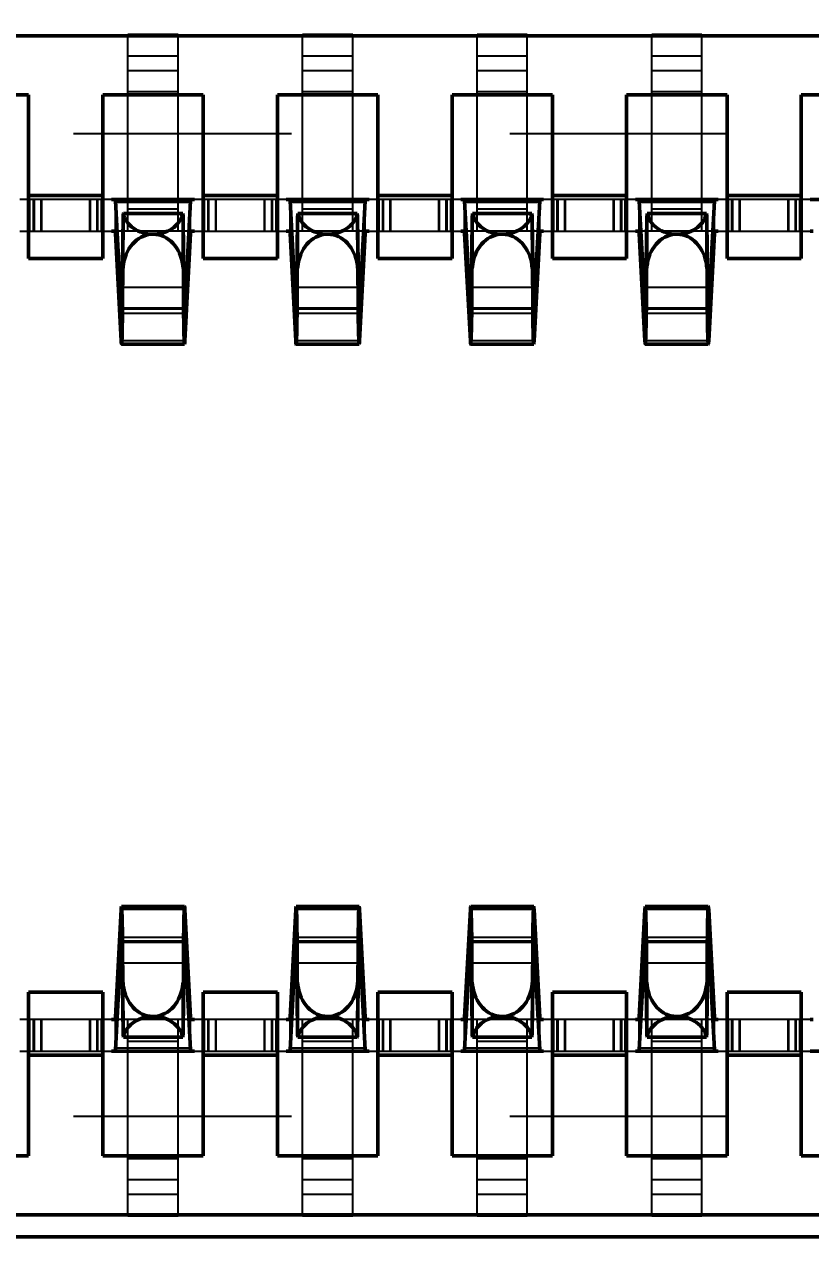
# Model space of a CAD drawing. Header units: millimetres. Extents: x -27 to 31.5, y -2.8 to 12.3.
# Drawn here: x -4.99 to -1.39, y -2.8 to 2.75 of the extents above; entities that cross this region are included whole.
import ezdxf

# ---------------------------------------------------------------- set-up
doc = ezdxf.new("R2010")
doc.units = ezdxf.units.MM
doc.linetypes.add('Dashed', pattern=[2, 1, -1])
for name, color, linetype, lineweight in [('AM_0', 7, 'Continuous', 50), ('AM_4', 3, 'Continuous', 25), ('AM_5', 3, 'Continuous', 25), ('AM_9', 6, 'Dashed', 25)]:
    doc.layers.add(name, color=color, linetype=linetype, lineweight=lineweight)
doc.dimstyles.new('ISO-25', dxfattribs={"dimtxt": 2.5, "dimasz": 2.5, "dimexe": 1.25, "dimexo": 0.625, "dimtad": 1, "dimtxsty": 'Standard', "dimcen": 2.5, "dimadec": 0, "dimazin": 0, "dimtfac": 1, "dimtmove": 0, "dimatfit": 3, "dimfxl": 1, "dimarcsym": 0})

# ---------------------------------------------------------------- blocks, each defined once
blk = doc.blocks.new('1_ERF8_C_211_05_0_060PN_0_in_ERF8_060_05_0_L_DV_TR_4')
at = {"layer": 'AM_0'}
for p, q in [((-4.218, 1.95), (-4.5896, 1.95)), ((-4.5817, 1.95), (-4.5828, 1.95)), ((-4.2104, 1.95), (-4.582, 1.95)), ((-4.5722, 1.9438), (-4.5455, 1.447)), ((-4.2545, 1.447), (-4.2278, 1.9438)), ((-4.2172, 1.95), (-4.2183, 1.95)), ((-3.418, 1.95), (-3.7896, 1.95)), ((-3.7817, 1.95), (-3.7828, 1.95)), ((-3.4104, 1.95), (-3.782, 1.95)), ((-3.7722, 1.9438), (-3.7455, 1.447)), ((-3.4545, 1.447), (-3.4278, 1.9438)), ((-3.4172, 1.95), (-3.4183, 1.95)), ((-2.618, 1.95), (-2.9896, 1.95)), ((-2.9817, 1.95), (-2.9828, 1.95)), ((-2.9722, 1.9438), (-2.9455, 1.447)), ((-2.6545, 1.447), (-2.6278, 1.9438)), ((-2.6172, 1.95), (-2.6183, 1.95)), ((-2.6104, 1.95), (-2.6172, 1.95)), ((-1.818, 1.95), (-2.1896, 1.95)), ((-2.1817, 1.95), (-2.1828, 1.95)), ((-1.8104, 1.95), (-2.182, 1.95)), ((-2.1722, 1.9438), (-2.1455, 1.447)), ((-1.8545, 1.447), (-1.8278, 1.9438)), ((-1.8172, 1.95), (-1.8183, 1.95)), ((-1.0104, 1.95), (-1.3896, 1.95)), ((-4.5412, 1.547), (-4.5375, 1.8698)), ((-4.5396, 1.4519), (-4.5375, 1.8698)), ((-4.2641, 1.886), (-4.5359, 1.886)), ((-4.2625, 1.8698), (-4.2588, 1.547)), ((-4.2604, 1.4519), (-4.2625, 1.8698)), ((-3.7412, 1.547), (-3.7375, 1.8698)), ((-3.7396, 1.4519), (-3.7375, 1.8698)), ((-3.4641, 1.886), (-3.7359, 1.886)), ((-3.4625, 1.8698), (-3.4588, 1.547)), ((-3.4604, 1.4519), (-3.4625, 1.8698)), ((-2.9412, 1.547), (-2.9375, 1.8698)), ((-2.9396, 1.4519), (-2.9375, 1.8698)), ((-2.6641, 1.886), (-2.9359, 1.886)), ((-2.6625, 1.8698), (-2.6588, 1.547)), ((-2.6604, 1.4519), (-2.6625, 1.8698)), ((-2.1412, 1.547), (-2.1375, 1.8698)), ((-2.1396, 1.4519), (-2.1375, 1.8698)), ((-1.8641, 1.886), (-2.1359, 1.886)), ((-1.8625, 1.8698), (-1.8588, 1.547)), ((-1.8604, 1.4519), (-1.8625, 1.8698)), ((-4.5896, 1.805), (-4.5751, 1.805)), ((-4.546, 1.302), (-4.5722, 1.7948)), ((-4.3919, 1.791), (-4.4081, 1.791)), ((-4.2278, 1.7948), (-4.254, 1.302)), ((-4.2249, 1.805), (-4.2104, 1.805)), ((-3.7896, 1.805), (-3.7751, 1.805)), ((-3.746, 1.302), (-3.7722, 1.7948)), ((-3.5919, 1.791), (-3.6081, 1.791)), ((-3.4278, 1.7948), (-3.454, 1.302)), ((-3.4249, 1.805), (-3.4104, 1.805)), ((-2.9896, 1.805), (-2.9751, 1.805)), ((-2.946, 1.302), (-2.9722, 1.7948)), ((-2.7919, 1.791), (-2.8081, 1.791)), ((-2.6278, 1.7948), (-2.654, 1.302)), ((-2.6249, 1.805), (-2.6104, 1.805)), ((-2.1896, 1.805), (-2.1751, 1.805)), ((-2.146, 1.302), (-2.1722, 1.7948)), ((-1.9919, 1.791), (-2.0081, 1.791)), ((-1.8278, 1.7948), (-1.854, 1.302)), ((-1.8249, 1.805), (-1.8104, 1.805)), ((-1.3896, 1.805), (-1.3751, 1.805)), ((-4.5429, 1.447), (-4.5455, 1.447)), ((-4.2545, 1.447), (-4.2571, 1.447)), ((-3.7429, 1.447), (-3.7455, 1.447)), ((-3.4545, 1.447), (-3.4571, 1.447)), ((-2.9429, 1.447), (-2.9455, 1.447)), ((-2.6545, 1.447), (-2.6571, 1.447)), ((-2.1429, 1.447), (-2.1455, 1.447)), ((-1.8545, 1.447), (-1.8571, 1.447)), ((-4.2556, 1.288), (-4.5444, 1.288)), ((-3.4556, 1.288), (-3.7444, 1.288)), ((-2.6556, 1.288), (-2.9444, 1.288)), ((-1.8556, 1.288), (-2.1444, 1.288)), ((-4.5722, -1.7948), (-4.546, -1.302)), ((-4.2556, -1.288), (-4.5444, -1.288)), ((-4.254, -1.302), (-4.2278, -1.7948)), ((-3.7722, -1.7948), (-3.746, -1.302)), ((-3.4556, -1.288), (-3.7444, -1.288)), ((-3.454, -1.302), (-3.4278, -1.7948)), ((-2.9722, -1.7948), (-2.946, -1.302)), ((-2.6556, -1.288), (-2.9444, -1.288)), ((-2.654, -1.302), (-2.6278, -1.7948)), ((-2.1722, -1.7948), (-2.146, -1.302)), ((-1.8556, -1.288), (-2.1444, -1.288)), ((-1.854, -1.302), (-1.8278, -1.7948)), ((-4.5455, -1.447), (-4.5722, -1.9438)), ((-4.5429, -1.447), (-4.5455, -1.447)), ((-4.5375, -1.8698), (-4.5396, -1.4519)), ((-4.2625, -1.8698), (-4.2604, -1.4519)), ((-4.2545, -1.447), (-4.2571, -1.447)), ((-4.2278, -1.9438), (-4.2545, -1.447)), ((-3.7455, -1.447), (-3.7722, -1.9438)), ((-3.7429, -1.447), (-3.7455, -1.447)), ((-3.7375, -1.8698), (-3.7396, -1.4519)), ((-3.4625, -1.8698), (-3.4604, -1.4519)), ((-3.4545, -1.447), (-3.4571, -1.447)), ((-3.4278, -1.9438), (-3.4545, -1.447)), ((-2.9455, -1.447), (-2.9722, -1.9438)), ((-2.9429, -1.447), (-2.9455, -1.447)), ((-2.9375, -1.8698), (-2.9396, -1.4519)), ((-2.6625, -1.8698), (-2.6604, -1.4519)), ((-2.6545, -1.447), (-2.6571, -1.447)), ((-2.6278, -1.9438), (-2.6545, -1.447)), ((-2.1455, -1.447), (-2.1722, -1.9438)), ((-2.1429, -1.447), (-2.1455, -1.447)), ((-2.1375, -1.8698), (-2.1396, -1.4519)), ((-1.8625, -1.8698), (-1.8604, -1.4519)), ((-1.8545, -1.447), (-1.8571, -1.447)), ((-1.8278, -1.9438), (-1.8545, -1.447)), ((-4.5375, -1.8698), (-4.5412, -1.547)), ((-4.2588, -1.547), (-4.2625, -1.8698)), ((-3.7375, -1.8698), (-3.7412, -1.547)), ((-3.4588, -1.547), (-3.4625, -1.8698)), ((-2.9375, -1.8698), (-2.9412, -1.547)), ((-2.6588, -1.547), (-2.6625, -1.8698)), ((-2.1375, -1.8698), (-2.1412, -1.547)), ((-1.8588, -1.547), (-1.8625, -1.8698)), ((-4.5751, -1.805), (-4.5896, -1.805)), ((-4.3919, -1.791), (-4.4081, -1.791)), ((-4.2104, -1.805), (-4.2249, -1.805)), ((-3.7751, -1.805), (-3.7896, -1.805)), ((-3.5919, -1.791), (-3.6081, -1.791)), ((-3.4104, -1.805), (-3.4249, -1.805)), ((-2.9751, -1.805), (-2.9896, -1.805)), ((-2.7919, -1.791), (-2.8081, -1.791)), ((-2.6104, -1.805), (-2.6249, -1.805)), ((-2.1751, -1.805), (-2.1896, -1.805)), ((-1.9919, -1.791), (-2.0081, -1.791)), ((-1.8104, -1.805), (-1.8249, -1.805)), ((-1.3751, -1.805), (-1.3896, -1.805)), ((-4.2641, -1.886), (-4.5359, -1.886)), ((-3.4641, -1.886), (-3.7359, -1.886)), ((-2.6641, -1.886), (-2.9359, -1.886)), ((-1.8641, -1.886), (-2.1359, -1.886)), ((-4.5896, -1.95), (-4.2104, -1.95)), ((-4.5828, -1.95), (-4.5817, -1.95)), ((-4.2183, -1.95), (-4.2172, -1.95)), ((-3.7896, -1.95), (-3.4104, -1.95)), ((-3.7828, -1.95), (-3.7817, -1.95)), ((-3.4183, -1.95), (-3.4172, -1.95)), ((-2.9896, -1.95), (-2.6104, -1.95)), ((-2.9828, -1.95), (-2.9817, -1.95)), ((-2.6183, -1.95), (-2.6172, -1.95)), ((-2.1896, -1.95), (-1.8104, -1.95)), ((-2.1828, -1.95), (-2.1817, -1.95)), ((-1.8183, -1.95), (-1.8172, -1.95)), ((-1.3896, -1.95), (-1.0104, -1.95))]:
    blk.add_line(p, q, dxfattribs=at)
for points in [[(-4.5722, 1.9438), (-4.575, 1.9486), (-4.5817, 1.95)], [(-4.2183, 1.95), (-4.2248, 1.9487), (-4.2278, 1.9438)], [(-3.7722, 1.9438), (-3.775, 1.9486), (-3.7817, 1.95)], [(-3.4183, 1.95), (-3.4248, 1.9487), (-3.4278, 1.9438)], [(-2.9722, 1.9438), (-2.975, 1.9486), (-2.9817, 1.95)], [(-2.6183, 1.95), (-2.6248, 1.9487), (-2.6278, 1.9438)], [(-2.1722, 1.9438), (-2.175, 1.9486), (-2.1817, 1.95)], [(-1.8183, 1.95), (-1.8248, 1.9487), (-1.8278, 1.9438)], [(-4.5375, 1.8698), (-4.5362, 1.8842), (-4.5359, 1.886)], [(-4.5359, 1.886), (-4.5335, 1.8763), (-4.53, 1.8668), (-4.5255, 1.8576), (-4.52, 1.8487), (-4.5137, 1.8403), (-4.5064, 1.8323), (-4.4984, 1.825), (-4.4896, 1.8182), (-4.4802, 1.812), (-4.4701, 1.8066), (-4.4595, 1.802), (-4.4484, 1.7981), (-4.437, 1.795), (-4.4253, 1.7927), (-4.4134, 1.7913), (-4.4081, 1.791)], [(-4.3919, 1.791), (-4.3799, 1.792), (-4.3681, 1.7939), (-4.3565, 1.7966), (-4.3453, 1.8002), (-4.3345, 1.8045), (-4.3242, 1.8096), (-4.3144, 1.8154), (-4.3053, 1.8219), (-4.297, 1.829), (-4.2894, 1.8367), (-4.2826, 1.845), (-4.2768, 1.8536), (-4.2719, 1.8627), (-4.2679, 1.8721), (-4.265, 1.8817), (-4.2641, 1.886)], [(-4.2641, 1.886), (-4.2626, 1.8716), (-4.2625, 1.8698)], [(-3.7375, 1.8698), (-3.7362, 1.8842), (-3.7359, 1.886)], [(-3.7359, 1.886), (-3.7335, 1.8763), (-3.73, 1.8668), (-3.7255, 1.8576), (-3.72, 1.8487), (-3.7137, 1.8403), (-3.7064, 1.8323), (-3.6984, 1.825), (-3.6896, 1.8182), (-3.6802, 1.812), (-3.6701, 1.8066), (-3.6595, 1.802), (-3.6484, 1.7981), (-3.637, 1.795), (-3.6253, 1.7927), (-3.6134, 1.7913), (-3.6081, 1.791)], [(-3.5919, 1.791), (-3.5799, 1.792), (-3.5681, 1.7939), (-3.5565, 1.7966), (-3.5453, 1.8002), (-3.5345, 1.8045), (-3.5242, 1.8096), (-3.5144, 1.8154), (-3.5053, 1.8219), (-3.497, 1.829), (-3.4894, 1.8367), (-3.4826, 1.845), (-3.4768, 1.8536), (-3.4719, 1.8627), (-3.4679, 1.8721), (-3.465, 1.8817), (-3.4641, 1.886)], [(-3.4641, 1.886), (-3.4626, 1.8716), (-3.4625, 1.8698)], [(-2.9375, 1.8698), (-2.9362, 1.8842), (-2.9359, 1.886)], [(-2.9359, 1.886), (-2.9335, 1.8763), (-2.93, 1.8668), (-2.9255, 1.8576), (-2.92, 1.8487), (-2.9137, 1.8403), (-2.9064, 1.8323), (-2.8984, 1.825), (-2.8896, 1.8182), (-2.8802, 1.812), (-2.8701, 1.8066), (-2.8595, 1.802), (-2.8484, 1.7981), (-2.837, 1.795), (-2.8253, 1.7927), (-2.8134, 1.7913), (-2.8081, 1.791)], [(-2.7919, 1.791), (-2.7799, 1.792), (-2.7681, 1.7939), (-2.7565, 1.7966), (-2.7453, 1.8002), (-2.7345, 1.8045), (-2.7242, 1.8096), (-2.7144, 1.8154), (-2.7053, 1.8219), (-2.697, 1.829), (-2.6894, 1.8367), (-2.6826, 1.845), (-2.6768, 1.8536), (-2.6719, 1.8627), (-2.6679, 1.8721), (-2.665, 1.8817), (-2.6641, 1.886)], [(-2.6641, 1.886), (-2.6626, 1.8716), (-2.6625, 1.8698)], [(-2.1375, 1.8698), (-2.1362, 1.8842), (-2.1359, 1.886)], [(-2.1359, 1.886), (-2.1335, 1.8763), (-2.13, 1.8668), (-2.1255, 1.8576), (-2.12, 1.8487), (-2.1137, 1.8403), (-2.1064, 1.8323), (-2.0984, 1.825), (-2.0896, 1.8182), (-2.0802, 1.812), (-2.0701, 1.8066), (-2.0595, 1.802), (-2.0484, 1.7981), (-2.037, 1.795), (-2.0253, 1.7927), (-2.0134, 1.7913), (-2.0081, 1.791)], [(-1.9919, 1.791), (-1.9799, 1.792), (-1.9681, 1.7939), (-1.9565, 1.7966), (-1.9453, 1.8002), (-1.9345, 1.8045), (-1.9242, 1.8096), (-1.9144, 1.8154), (-1.9053, 1.8219), (-1.897, 1.829), (-1.8894, 1.8367), (-1.8826, 1.845), (-1.8768, 1.8536), (-1.8719, 1.8627), (-1.8679, 1.8721), (-1.865, 1.8817), (-1.8641, 1.886)], [(-1.8641, 1.886), (-1.8626, 1.8716), (-1.8625, 1.8698)], [(-4.5751, 1.805), (-4.5726, 1.7978), (-4.5722, 1.7948)], [(-4.4081, 1.791), (-4.4201, 1.7895), (-4.4319, 1.7867), (-4.4435, 1.7828), (-4.4547, 1.7775), (-4.4655, 1.7712), (-4.4758, 1.7637), (-4.4856, 1.7551), (-4.4947, 1.7456), (-4.503, 1.7351), (-4.5106, 1.7238), (-4.5174, 1.7117), (-4.5232, 1.6989), (-4.5281, 1.6856), (-4.5321, 1.6718), (-4.535, 1.6576), (-4.5369, 1.6432), (-4.5375, 1.6351)], [(-4.2625, 1.6351), (-4.2638, 1.6496), (-4.2662, 1.6639), (-4.2696, 1.6779), (-4.2739, 1.6915), (-4.2793, 1.7046), (-4.2855, 1.7171), (-4.2926, 1.7288), (-4.3006, 1.7398), (-4.3092, 1.7499), (-4.3186, 1.759), (-4.3286, 1.7671), (-4.3392, 1.7741), (-4.3502, 1.78), (-4.3616, 1.7847), (-4.3733, 1.7881), (-4.3851, 1.7903), (-4.3919, 1.791)], [(-4.2278, 1.7948), (-4.2262, 1.802), (-4.2249, 1.805)], [(-3.7751, 1.805), (-3.7726, 1.7978), (-3.7722, 1.7948)], [(-3.6081, 1.791), (-3.6201, 1.7895), (-3.6319, 1.7867), (-3.6435, 1.7828), (-3.6547, 1.7775), (-3.6655, 1.7712), (-3.6758, 1.7637), (-3.6856, 1.7551), (-3.6947, 1.7456), (-3.703, 1.7351), (-3.7106, 1.7238), (-3.7174, 1.7117), (-3.7232, 1.6989), (-3.7281, 1.6856), (-3.7321, 1.6718), (-3.735, 1.6576), (-3.7369, 1.6432), (-3.7375, 1.6351)], [(-3.4625, 1.6351), (-3.4638, 1.6496), (-3.4662, 1.6639), (-3.4696, 1.6779), (-3.4739, 1.6915), (-3.4793, 1.7046), (-3.4855, 1.7171), (-3.4926, 1.7288), (-3.5006, 1.7398), (-3.5092, 1.7499), (-3.5186, 1.759), (-3.5286, 1.7671), (-3.5392, 1.7741), (-3.5502, 1.78), (-3.5616, 1.7847), (-3.5733, 1.7881), (-3.5851, 1.7903), (-3.5919, 1.791)], [(-3.4278, 1.7948), (-3.4262, 1.802), (-3.4249, 1.805)], [(-2.9751, 1.805), (-2.9726, 1.7978), (-2.9722, 1.7948)], [(-2.8081, 1.791), (-2.8201, 1.7895), (-2.8319, 1.7867), (-2.8435, 1.7828), (-2.8547, 1.7775), (-2.8655, 1.7712), (-2.8758, 1.7637), (-2.8856, 1.7551), (-2.8947, 1.7456), (-2.903, 1.7351), (-2.9106, 1.7238), (-2.9174, 1.7117), (-2.9232, 1.6989), (-2.9281, 1.6856), (-2.9321, 1.6718), (-2.935, 1.6576), (-2.9369, 1.6432), (-2.9375, 1.6351)], [(-2.6625, 1.6351), (-2.6638, 1.6496), (-2.6662, 1.6639), (-2.6696, 1.6779), (-2.6739, 1.6915), (-2.6793, 1.7046), (-2.6855, 1.7171), (-2.6926, 1.7288), (-2.7006, 1.7398), (-2.7092, 1.7499), (-2.7186, 1.759), (-2.7286, 1.7671), (-2.7392, 1.7741), (-2.7502, 1.78), (-2.7616, 1.7847), (-2.7733, 1.7881), (-2.7851, 1.7903), (-2.7919, 1.791)], [(-2.6278, 1.7948), (-2.6262, 1.802), (-2.6249, 1.805)], [(-2.1751, 1.805), (-2.1726, 1.7978), (-2.1722, 1.7948)], [(-2.0081, 1.791), (-2.0201, 1.7895), (-2.0319, 1.7867), (-2.0435, 1.7828), (-2.0547, 1.7775), (-2.0655, 1.7712), (-2.0758, 1.7637), (-2.0856, 1.7551), (-2.0947, 1.7456), (-2.103, 1.7351), (-2.1106, 1.7238), (-2.1174, 1.7117), (-2.1232, 1.6989), (-2.1281, 1.6856), (-2.1321, 1.6718), (-2.135, 1.6576), (-2.1369, 1.6432), (-2.1375, 1.6351)], [(-1.8625, 1.6351), (-1.8638, 1.6496), (-1.8662, 1.6639), (-1.8696, 1.6779), (-1.8739, 1.6915), (-1.8793, 1.7046), (-1.8855, 1.7171), (-1.8926, 1.7288), (-1.9006, 1.7398), (-1.9092, 1.7499), (-1.9186, 1.759), (-1.9286, 1.7671), (-1.9392, 1.7741), (-1.9502, 1.78), (-1.9616, 1.7847), (-1.9733, 1.7881), (-1.9851, 1.7903), (-1.9919, 1.791)], [(-1.8278, 1.7948), (-1.8262, 1.802), (-1.8249, 1.805)], [(-4.5412, 1.547), (-4.5414, 1.5288), (-4.5416, 1.5118), (-4.5418, 1.4961), (-4.5421, 1.4819), (-4.5423, 1.4693), (-4.5426, 1.4582), (-4.5429, 1.449), (-4.5432, 1.4415), (-4.5435, 1.4359), (-4.5438, 1.4322), (-4.5441, 1.4304), (-4.5442, 1.4302)], [(-4.2558, 1.4302), (-4.2561, 1.4312), (-4.2564, 1.4341), (-4.2567, 1.4389), (-4.257, 1.4457), (-4.2573, 1.4542), (-4.2576, 1.4645), (-4.2578, 1.4765), (-4.2581, 1.4901), (-4.2583, 1.5052), (-4.2585, 1.5217), (-4.2587, 1.5394), (-4.2588, 1.547)], [(-3.7412, 1.547), (-3.7414, 1.5288), (-3.7416, 1.5118), (-3.7418, 1.4961), (-3.7421, 1.4819), (-3.7423, 1.4693), (-3.7426, 1.4582), (-3.7429, 1.449), (-3.7432, 1.4415), (-3.7435, 1.4359), (-3.7438, 1.4322), (-3.7441, 1.4304), (-3.7442, 1.4302)], [(-3.4558, 1.4302), (-3.4561, 1.4312), (-3.4564, 1.4341), (-3.4567, 1.4389), (-3.457, 1.4457), (-3.4573, 1.4542), (-3.4576, 1.4645), (-3.4578, 1.4765), (-3.4581, 1.4901), (-3.4583, 1.5052), (-3.4585, 1.5217), (-3.4587, 1.5394), (-3.4588, 1.547)], [(-2.9412, 1.547), (-2.9414, 1.5288), (-2.9416, 1.5118), (-2.9418, 1.4961), (-2.9421, 1.4819), (-2.9423, 1.4693), (-2.9426, 1.4582), (-2.9429, 1.449), (-2.9432, 1.4415), (-2.9435, 1.4359), (-2.9438, 1.4322), (-2.9441, 1.4304), (-2.9442, 1.4302)], [(-2.6558, 1.4302), (-2.6561, 1.4312), (-2.6564, 1.4341), (-2.6567, 1.4389), (-2.657, 1.4457), (-2.6573, 1.4542), (-2.6576, 1.4645), (-2.6578, 1.4765), (-2.6581, 1.4901), (-2.6583, 1.5052), (-2.6585, 1.5217), (-2.6587, 1.5394), (-2.6588, 1.547)], [(-2.1412, 1.547), (-2.1414, 1.5288), (-2.1416, 1.5118), (-2.1418, 1.4961), (-2.1421, 1.4819), (-2.1423, 1.4693), (-2.1426, 1.4582), (-2.1429, 1.449), (-2.1432, 1.4415), (-2.1435, 1.4359), (-2.1438, 1.4322), (-2.1441, 1.4304), (-2.1442, 1.4302)], [(-1.8558, 1.4302), (-1.8561, 1.4312), (-1.8564, 1.4341), (-1.8567, 1.4389), (-1.857, 1.4457), (-1.8573, 1.4542), (-1.8576, 1.4645), (-1.8578, 1.4765), (-1.8581, 1.4901), (-1.8583, 1.5052), (-1.8585, 1.5217), (-1.8587, 1.5394), (-1.8588, 1.547)], [(-4.5442, 1.4302), (-4.5445, 1.4312), (-4.5448, 1.4341), (-4.5451, 1.4389), (-4.5454, 1.4457), (-4.5455, 1.447)], [(-4.5396, 1.4519), (-4.54, 1.4227), (-4.5404, 1.396), (-4.5408, 1.3718), (-4.5412, 1.3504), (-4.5417, 1.3319), (-4.5422, 1.3166), (-4.5428, 1.3044), (-4.5433, 1.2956), (-4.5438, 1.2901), (-4.5444, 1.288), (-4.5444, 1.288)], [(-4.2556, 1.288), (-4.2561, 1.2897), (-4.2567, 1.2948), (-4.2572, 1.3032), (-4.2577, 1.315), (-4.2582, 1.33), (-4.2587, 1.3481), (-4.2592, 1.3692), (-4.2596, 1.393), (-4.26, 1.4195), (-4.2604, 1.4484), (-4.2604, 1.4519)], [(-4.2545, 1.447), (-4.2548, 1.44), (-4.2551, 1.4348), (-4.2554, 1.4316), (-4.2557, 1.4302), (-4.2558, 1.4302)], [(-3.7442, 1.4302), (-3.7445, 1.4312), (-3.7448, 1.4341), (-3.7451, 1.4389), (-3.7454, 1.4457), (-3.7455, 1.447)], [(-3.7396, 1.4519), (-3.74, 1.4227), (-3.7404, 1.396), (-3.7408, 1.3718), (-3.7412, 1.3504), (-3.7417, 1.3319), (-3.7422, 1.3166), (-3.7428, 1.3044), (-3.7433, 1.2956), (-3.7438, 1.2901), (-3.7444, 1.288), (-3.7444, 1.288)], [(-3.4556, 1.288), (-3.4561, 1.2897), (-3.4567, 1.2948), (-3.4572, 1.3032), (-3.4577, 1.315), (-3.4582, 1.33), (-3.4587, 1.3481), (-3.4592, 1.3692), (-3.4596, 1.393), (-3.46, 1.4195), (-3.4604, 1.4484), (-3.4604, 1.4519)], [(-3.4545, 1.447), (-3.4548, 1.44), (-3.4551, 1.4348), (-3.4554, 1.4316), (-3.4557, 1.4302), (-3.4558, 1.4302)], [(-2.9442, 1.4302), (-2.9445, 1.4312), (-2.9448, 1.4341), (-2.9451, 1.4389), (-2.9454, 1.4457), (-2.9455, 1.447)], [(-2.9396, 1.4519), (-2.94, 1.4227), (-2.9404, 1.396), (-2.9408, 1.3718), (-2.9412, 1.3504), (-2.9417, 1.3319), (-2.9422, 1.3166), (-2.9428, 1.3044), (-2.9433, 1.2956), (-2.9438, 1.2901), (-2.9444, 1.288), (-2.9444, 1.288)], [(-2.6556, 1.288), (-2.6561, 1.2897), (-2.6567, 1.2948), (-2.6572, 1.3032), (-2.6577, 1.315), (-2.6582, 1.33), (-2.6587, 1.3481), (-2.6592, 1.3692), (-2.6596, 1.393), (-2.66, 1.4195), (-2.6604, 1.4484), (-2.6604, 1.4519)], [(-2.6545, 1.447), (-2.6548, 1.44), (-2.6551, 1.4348), (-2.6554, 1.4316), (-2.6557, 1.4302), (-2.6558, 1.4302)], [(-2.1442, 1.4302), (-2.1445, 1.4312), (-2.1448, 1.4341), (-2.1451, 1.4389), (-2.1454, 1.4457), (-2.1455, 1.447)], [(-2.1396, 1.4519), (-2.14, 1.4227), (-2.1404, 1.396), (-2.1408, 1.3718), (-2.1412, 1.3504), (-2.1417, 1.3319), (-2.1422, 1.3166), (-2.1428, 1.3044), (-2.1433, 1.2956), (-2.1438, 1.2901), (-2.1444, 1.288), (-2.1444, 1.288)], [(-1.8556, 1.288), (-1.8561, 1.2897), (-1.8567, 1.2948), (-1.8572, 1.3032), (-1.8577, 1.315), (-1.8582, 1.33), (-1.8587, 1.3481), (-1.8592, 1.3692), (-1.8596, 1.393), (-1.86, 1.4195), (-1.8604, 1.4484), (-1.8604, 1.4519)], [(-1.8545, 1.447), (-1.8548, 1.44), (-1.8551, 1.4348), (-1.8554, 1.4316), (-1.8557, 1.4302), (-1.8558, 1.4302)], [(-4.5444, 1.288), (-4.545, 1.2896), (-4.5455, 1.2946), (-4.546, 1.302)], [(-4.254, 1.302), (-4.2545, 1.294), (-4.2551, 1.2893), (-4.2556, 1.288)], [(-3.7444, 1.288), (-3.745, 1.2896), (-3.7455, 1.2946), (-3.746, 1.302)], [(-3.454, 1.302), (-3.4545, 1.294), (-3.4551, 1.2893), (-3.4556, 1.288)], [(-2.9444, 1.288), (-2.945, 1.2896), (-2.9455, 1.2946), (-2.946, 1.302)], [(-2.654, 1.302), (-2.6545, 1.294), (-2.6551, 1.2893), (-2.6556, 1.288)], [(-2.1444, 1.288), (-2.145, 1.2896), (-2.1455, 1.2946), (-2.146, 1.302)], [(-1.854, 1.302), (-1.8545, 1.294), (-1.8551, 1.2893), (-1.8556, 1.288)], [(-4.546, -1.302), (-4.5455, -1.294), (-4.5449, -1.2893), (-4.5444, -1.288)], [(-4.5444, -1.288), (-4.5439, -1.2897), (-4.5433, -1.2948), (-4.5428, -1.3032), (-4.5423, -1.315), (-4.5418, -1.33), (-4.5413, -1.3481), (-4.5408, -1.3692), (-4.5404, -1.393), (-4.54, -1.4195), (-4.5396, -1.4484), (-4.5396, -1.4519)], [(-4.2604, -1.4519), (-4.26, -1.4227), (-4.2596, -1.396), (-4.2592, -1.3718), (-4.2588, -1.3504), (-4.2583, -1.3319), (-4.2578, -1.3166), (-4.2572, -1.3044), (-4.2567, -1.2956), (-4.2562, -1.2901), (-4.2556, -1.288), (-4.2556, -1.288)], [(-4.2556, -1.288), (-4.255, -1.2896), (-4.2545, -1.2946), (-4.254, -1.302)], [(-3.746, -1.302), (-3.7455, -1.294), (-3.7449, -1.2893), (-3.7444, -1.288)], [(-3.7444, -1.288), (-3.7439, -1.2897), (-3.7433, -1.2948), (-3.7428, -1.3032), (-3.7423, -1.315), (-3.7418, -1.33), (-3.7413, -1.3481), (-3.7408, -1.3692), (-3.7404, -1.393), (-3.74, -1.4195), (-3.7396, -1.4484), (-3.7396, -1.4519)], [(-3.4604, -1.4519), (-3.46, -1.4227), (-3.4596, -1.396), (-3.4592, -1.3718), (-3.4588, -1.3504), (-3.4583, -1.3319), (-3.4578, -1.3166), (-3.4572, -1.3044), (-3.4567, -1.2956), (-3.4562, -1.2901), (-3.4556, -1.288), (-3.4556, -1.288)], [(-3.4556, -1.288), (-3.455, -1.2896), (-3.4545, -1.2946), (-3.454, -1.302)], [(-2.946, -1.302), (-2.9455, -1.294), (-2.9449, -1.2893), (-2.9444, -1.288)], [(-2.9444, -1.288), (-2.9439, -1.2897), (-2.9433, -1.2948), (-2.9428, -1.3032), (-2.9423, -1.315), (-2.9418, -1.33), (-2.9413, -1.3481), (-2.9408, -1.3692), (-2.9404, -1.393), (-2.94, -1.4195), (-2.9396, -1.4484), (-2.9396, -1.4519)], [(-2.6604, -1.4519), (-2.66, -1.4227), (-2.6596, -1.396), (-2.6592, -1.3718), (-2.6588, -1.3504), (-2.6583, -1.3319), (-2.6578, -1.3166), (-2.6572, -1.3044), (-2.6567, -1.2956), (-2.6562, -1.2901), (-2.6556, -1.288), (-2.6556, -1.288)], [(-2.6556, -1.288), (-2.655, -1.2896), (-2.6545, -1.2946), (-2.654, -1.302)], [(-2.146, -1.302), (-2.1455, -1.294), (-2.1449, -1.2893), (-2.1444, -1.288)], [(-2.1444, -1.288), (-2.1439, -1.2897), (-2.1433, -1.2948), (-2.1428, -1.3032), (-2.1423, -1.315), (-2.1418, -1.33), (-2.1413, -1.3481), (-2.1408, -1.3692), (-2.1404, -1.393), (-2.14, -1.4195), (-2.1396, -1.4484), (-2.1396, -1.4519)], [(-1.8604, -1.4519), (-1.86, -1.4227), (-1.8596, -1.396), (-1.8592, -1.3718), (-1.8588, -1.3504), (-1.8583, -1.3319), (-1.8578, -1.3166), (-1.8572, -1.3044), (-1.8567, -1.2956), (-1.8562, -1.2901), (-1.8556, -1.288), (-1.8556, -1.288)], [(-1.8556, -1.288), (-1.855, -1.2896), (-1.8545, -1.2946), (-1.854, -1.302)], [(-4.5455, -1.447), (-4.5452, -1.44), (-4.5449, -1.4348), (-4.5446, -1.4316), (-4.5443, -1.4302), (-4.5442, -1.4302)], [(-4.5442, -1.4302), (-4.5439, -1.4312), (-4.5436, -1.4341), (-4.5433, -1.4389), (-4.543, -1.4457), (-4.5427, -1.4542), (-4.5424, -1.4645), (-4.5422, -1.4765), (-4.5419, -1.4901), (-4.5417, -1.5052), (-4.5415, -1.5217), (-4.5413, -1.5394), (-4.5412, -1.547)], [(-4.2588, -1.547), (-4.2586, -1.5288), (-4.2584, -1.5118), (-4.2582, -1.4961), (-4.2579, -1.4819), (-4.2577, -1.4693), (-4.2574, -1.4582), (-4.2571, -1.449), (-4.2568, -1.4415), (-4.2565, -1.4359), (-4.2562, -1.4322), (-4.2559, -1.4304), (-4.2558, -1.4302)], [(-4.2558, -1.4302), (-4.2555, -1.4312), (-4.2552, -1.4341), (-4.2549, -1.4389), (-4.2546, -1.4457), (-4.2545, -1.447)], [(-3.7455, -1.447), (-3.7452, -1.44), (-3.7449, -1.4348), (-3.7446, -1.4316), (-3.7443, -1.4302), (-3.7442, -1.4302)], [(-3.7442, -1.4302), (-3.7439, -1.4312), (-3.7436, -1.4341), (-3.7433, -1.4389), (-3.743, -1.4457), (-3.7427, -1.4542), (-3.7424, -1.4645), (-3.7422, -1.4765), (-3.7419, -1.4901), (-3.7417, -1.5052), (-3.7415, -1.5217), (-3.7413, -1.5394), (-3.7412, -1.547)], [(-3.4588, -1.547), (-3.4586, -1.5288), (-3.4584, -1.5118), (-3.4582, -1.4961), (-3.4579, -1.4819), (-3.4577, -1.4693), (-3.4574, -1.4582), (-3.4571, -1.449), (-3.4568, -1.4415), (-3.4565, -1.4359), (-3.4562, -1.4322), (-3.4559, -1.4304), (-3.4558, -1.4302)], [(-3.4558, -1.4302), (-3.4555, -1.4312), (-3.4552, -1.4341), (-3.4549, -1.4389), (-3.4546, -1.4457), (-3.4545, -1.447)], [(-2.9455, -1.447), (-2.9452, -1.44), (-2.9449, -1.4348), (-2.9446, -1.4316), (-2.9443, -1.4302), (-2.9442, -1.4302)], [(-2.9442, -1.4302), (-2.9439, -1.4312), (-2.9436, -1.4341), (-2.9433, -1.4389), (-2.943, -1.4457), (-2.9427, -1.4542), (-2.9424, -1.4645), (-2.9422, -1.4765), (-2.9419, -1.4901), (-2.9417, -1.5052), (-2.9415, -1.5217), (-2.9413, -1.5394), (-2.9412, -1.547)], [(-2.6588, -1.547), (-2.6586, -1.5288), (-2.6584, -1.5118), (-2.6582, -1.4961), (-2.6579, -1.4819), (-2.6577, -1.4693), (-2.6574, -1.4582), (-2.6571, -1.449), (-2.6568, -1.4415), (-2.6565, -1.4359), (-2.6562, -1.4322), (-2.6559, -1.4304), (-2.6558, -1.4302)], [(-2.6558, -1.4302), (-2.6555, -1.4312), (-2.6552, -1.4341), (-2.6549, -1.4389), (-2.6546, -1.4457), (-2.6545, -1.447)], [(-2.1455, -1.447), (-2.1452, -1.44), (-2.1449, -1.4348), (-2.1446, -1.4316), (-2.1443, -1.4302), (-2.1442, -1.4302)], [(-2.1442, -1.4302), (-2.1439, -1.4312), (-2.1436, -1.4341), (-2.1433, -1.4389), (-2.143, -1.4457), (-2.1427, -1.4542), (-2.1424, -1.4645), (-2.1422, -1.4765), (-2.1419, -1.4901), (-2.1417, -1.5052), (-2.1415, -1.5217), (-2.1413, -1.5394), (-2.1412, -1.547)], [(-1.8588, -1.547), (-1.8586, -1.5288), (-1.8584, -1.5118), (-1.8582, -1.4961), (-1.8579, -1.4819), (-1.8577, -1.4693), (-1.8574, -1.4582), (-1.8571, -1.449), (-1.8568, -1.4415), (-1.8565, -1.4359), (-1.8562, -1.4322), (-1.8559, -1.4304), (-1.8558, -1.4302)], [(-1.8558, -1.4302), (-1.8555, -1.4312), (-1.8552, -1.4341), (-1.8549, -1.4389), (-1.8546, -1.4457), (-1.8545, -1.447)], [(-4.5375, -1.6351), (-4.5362, -1.6496), (-4.5338, -1.6639), (-4.5304, -1.6779), (-4.5261, -1.6915), (-4.5207, -1.7046), (-4.5145, -1.7171), (-4.5074, -1.7288), (-4.4994, -1.7398), (-4.4908, -1.7499), (-4.4814, -1.759), (-4.4714, -1.7671), (-4.4608, -1.7741), (-4.4498, -1.78), (-4.4384, -1.7847), (-4.4267, -1.7881), (-4.4149, -1.7903), (-4.4081, -1.791)], [(-4.3919, -1.791), (-4.3799, -1.7895), (-4.3681, -1.7867), (-4.3565, -1.7828), (-4.3453, -1.7775), (-4.3345, -1.7712), (-4.3242, -1.7637), (-4.3144, -1.7551), (-4.3053, -1.7456), (-4.297, -1.7351), (-4.2894, -1.7238), (-4.2826, -1.7117), (-4.2768, -1.6989), (-4.2719, -1.6856), (-4.2679, -1.6718), (-4.265, -1.6576), (-4.2631, -1.6432), (-4.2625, -1.6351)], [(-3.7375, -1.6351), (-3.7362, -1.6496), (-3.7338, -1.6639), (-3.7304, -1.6779), (-3.7261, -1.6915), (-3.7207, -1.7046), (-3.7145, -1.7171), (-3.7074, -1.7288), (-3.6994, -1.7398), (-3.6908, -1.7499), (-3.6814, -1.759), (-3.6714, -1.7671), (-3.6608, -1.7741), (-3.6498, -1.78), (-3.6384, -1.7847), (-3.6267, -1.7881), (-3.6149, -1.7903), (-3.6081, -1.791)], [(-3.5919, -1.791), (-3.5799, -1.7895), (-3.5681, -1.7867), (-3.5565, -1.7828), (-3.5453, -1.7775), (-3.5345, -1.7712), (-3.5242, -1.7637), (-3.5144, -1.7551), (-3.5053, -1.7456), (-3.497, -1.7351), (-3.4894, -1.7238), (-3.4826, -1.7117), (-3.4768, -1.6989), (-3.4719, -1.6856), (-3.4679, -1.6718), (-3.465, -1.6576), (-3.4631, -1.6432), (-3.4625, -1.6351)], [(-2.9375, -1.6351), (-2.9362, -1.6496), (-2.9338, -1.6639), (-2.9304, -1.6779), (-2.9261, -1.6915), (-2.9207, -1.7046), (-2.9145, -1.7171), (-2.9074, -1.7288), (-2.8994, -1.7398), (-2.8908, -1.7499), (-2.8814, -1.759), (-2.8714, -1.7671), (-2.8608, -1.7741), (-2.8498, -1.78), (-2.8384, -1.7847), (-2.8267, -1.7881), (-2.8149, -1.7903), (-2.8081, -1.791)], [(-2.7919, -1.791), (-2.7799, -1.7895), (-2.7681, -1.7867), (-2.7565, -1.7828), (-2.7453, -1.7775), (-2.7345, -1.7712), (-2.7242, -1.7637), (-2.7144, -1.7551), (-2.7053, -1.7456), (-2.697, -1.7351), (-2.6894, -1.7238), (-2.6826, -1.7117), (-2.6768, -1.6989), (-2.6719, -1.6856), (-2.6679, -1.6718), (-2.665, -1.6576), (-2.6631, -1.6432), (-2.6625, -1.6351)], [(-2.1375, -1.6351), (-2.1362, -1.6496), (-2.1338, -1.6639), (-2.1304, -1.6779), (-2.1261, -1.6915), (-2.1207, -1.7046), (-2.1145, -1.7171), (-2.1074, -1.7288), (-2.0994, -1.7398), (-2.0908, -1.7499), (-2.0814, -1.759), (-2.0714, -1.7671), (-2.0608, -1.7741), (-2.0498, -1.78), (-2.0384, -1.7847), (-2.0267, -1.7881), (-2.0149, -1.7903), (-2.0081, -1.791)], [(-1.9919, -1.791), (-1.9799, -1.7895), (-1.9681, -1.7867), (-1.9565, -1.7828), (-1.9453, -1.7775), (-1.9345, -1.7712), (-1.9242, -1.7637), (-1.9144, -1.7551), (-1.9053, -1.7456), (-1.897, -1.7351), (-1.8894, -1.7238), (-1.8826, -1.7117), (-1.8768, -1.6989), (-1.8719, -1.6856), (-1.8679, -1.6718), (-1.865, -1.6576), (-1.8631, -1.6432), (-1.8625, -1.6351)], [(-4.5722, -1.7948), (-4.5738, -1.802), (-4.5751, -1.805)], [(-4.4081, -1.791), (-4.4201, -1.792), (-4.4319, -1.7939), (-4.4435, -1.7966), (-4.4547, -1.8002), (-4.4655, -1.8045), (-4.4758, -1.8096), (-4.4856, -1.8154), (-4.4947, -1.8219), (-4.503, -1.829), (-4.5106, -1.8367), (-4.5174, -1.845), (-4.5232, -1.8536), (-4.5281, -1.8627), (-4.5321, -1.8721), (-4.535, -1.8817), (-4.5359, -1.886)], [(-4.2641, -1.886), (-4.2665, -1.8763), (-4.27, -1.8668), (-4.2745, -1.8576), (-4.28, -1.8487), (-4.2863, -1.8403), (-4.2936, -1.8323), (-4.3016, -1.825), (-4.3104, -1.8182), (-4.3198, -1.812), (-4.3299, -1.8066), (-4.3405, -1.802), (-4.3516, -1.7981), (-4.363, -1.795), (-4.3747, -1.7927), (-4.3866, -1.7913), (-4.3919, -1.791)], [(-4.2249, -1.805), (-4.2274, -1.7978), (-4.2278, -1.7948)], [(-3.7722, -1.7948), (-3.7738, -1.802), (-3.7751, -1.805)], [(-3.6081, -1.791), (-3.6201, -1.792), (-3.6319, -1.7939), (-3.6435, -1.7966), (-3.6547, -1.8002), (-3.6655, -1.8045), (-3.6758, -1.8096), (-3.6856, -1.8154), (-3.6947, -1.8219), (-3.703, -1.829), (-3.7106, -1.8367), (-3.7174, -1.845), (-3.7232, -1.8536), (-3.7281, -1.8627), (-3.7321, -1.8721), (-3.735, -1.8817), (-3.7359, -1.886)], [(-3.4641, -1.886), (-3.4665, -1.8763), (-3.47, -1.8668), (-3.4745, -1.8576), (-3.48, -1.8487), (-3.4863, -1.8403), (-3.4936, -1.8323), (-3.5016, -1.825), (-3.5104, -1.8182), (-3.5198, -1.812), (-3.5299, -1.8066), (-3.5405, -1.802), (-3.5516, -1.7981), (-3.563, -1.795), (-3.5747, -1.7927), (-3.5866, -1.7913), (-3.5919, -1.791)], [(-3.4249, -1.805), (-3.4274, -1.7978), (-3.4278, -1.7948)], [(-2.9722, -1.7948), (-2.9738, -1.802), (-2.9751, -1.805)], [(-2.8081, -1.791), (-2.8201, -1.792), (-2.8319, -1.7939), (-2.8435, -1.7966), (-2.8547, -1.8002), (-2.8655, -1.8045), (-2.8758, -1.8096), (-2.8856, -1.8154), (-2.8947, -1.8219), (-2.903, -1.829), (-2.9106, -1.8367), (-2.9174, -1.845), (-2.9232, -1.8536), (-2.9281, -1.8627), (-2.9321, -1.8721), (-2.935, -1.8817), (-2.9359, -1.886)], [(-2.6641, -1.886), (-2.6665, -1.8763), (-2.67, -1.8668), (-2.6745, -1.8576), (-2.68, -1.8487), (-2.6863, -1.8403), (-2.6936, -1.8323), (-2.7016, -1.825), (-2.7104, -1.8182), (-2.7198, -1.812), (-2.7299, -1.8066), (-2.7405, -1.802), (-2.7516, -1.7981), (-2.763, -1.795), (-2.7747, -1.7927), (-2.7866, -1.7913), (-2.7919, -1.791)], [(-2.6249, -1.805), (-2.6274, -1.7978), (-2.6278, -1.7948)], [(-2.1722, -1.7948), (-2.1738, -1.802), (-2.1751, -1.805)], [(-2.0081, -1.791), (-2.0201, -1.792), (-2.0319, -1.7939), (-2.0435, -1.7966), (-2.0547, -1.8002), (-2.0655, -1.8045), (-2.0758, -1.8096), (-2.0856, -1.8154), (-2.0947, -1.8219), (-2.103, -1.829), (-2.1106, -1.8367), (-2.1174, -1.845), (-2.1232, -1.8536), (-2.1281, -1.8627), (-2.1321, -1.8721), (-2.135, -1.8817), (-2.1359, -1.886)], [(-1.8641, -1.886), (-1.8665, -1.8763), (-1.87, -1.8668), (-1.8745, -1.8576), (-1.88, -1.8487), (-1.8863, -1.8403), (-1.8936, -1.8323), (-1.9016, -1.825), (-1.9104, -1.8182), (-1.9198, -1.812), (-1.9299, -1.8066), (-1.9405, -1.802), (-1.9516, -1.7981), (-1.963, -1.795), (-1.9747, -1.7927), (-1.9866, -1.7913), (-1.9919, -1.791)], [(-1.8249, -1.805), (-1.8274, -1.7978), (-1.8278, -1.7948)], [(-4.5359, -1.886), (-4.5374, -1.8716), (-4.5375, -1.8698)], [(-4.2625, -1.8698), (-4.2638, -1.8842), (-4.2641, -1.886)], [(-3.7359, -1.886), (-3.7374, -1.8716), (-3.7375, -1.8698)], [(-3.4625, -1.8698), (-3.4638, -1.8842), (-3.4641, -1.886)], [(-2.9359, -1.886), (-2.9374, -1.8716), (-2.9375, -1.8698)], [(-2.6625, -1.8698), (-2.6638, -1.8842), (-2.6641, -1.886)], [(-2.1359, -1.886), (-2.1374, -1.8716), (-2.1375, -1.8698)], [(-1.8625, -1.8698), (-1.8638, -1.8842), (-1.8641, -1.886)], [(-4.5817, -1.95), (-4.5752, -1.9487), (-4.5722, -1.9438)], [(-4.2278, -1.9438), (-4.225, -1.9486), (-4.2183, -1.95)], [(-3.7817, -1.95), (-3.7752, -1.9487), (-3.7722, -1.9438)], [(-3.4278, -1.9438), (-3.425, -1.9486), (-3.4183, -1.95)], [(-2.9817, -1.95), (-2.9752, -1.9487), (-2.9722, -1.9438)], [(-2.6278, -1.9438), (-2.625, -1.9486), (-2.6183, -1.95)], [(-2.1817, -1.95), (-2.1752, -1.9487), (-2.1722, -1.9438)], [(-1.8278, -1.9438), (-1.825, -1.9486), (-1.8183, -1.95)]]:
    blk.add_lwpolyline(points, dxfattribs=at)
at = {"layer": 'AM_4'}
for p, q in [((-4.5722, 1.7948), (-4.5722, 1.9438)), ((-4.2278, 1.7948), (-4.2278, 1.9438)), ((-3.7722, 1.7948), (-3.7722, 1.9438)), ((-3.4278, 1.7948), (-3.4278, 1.9438)), ((-2.9722, 1.7948), (-2.9722, 1.9438)), ((-2.6278, 1.7948), (-2.6278, 1.9438)), ((-2.1722, 1.7948), (-2.1722, 1.9438)), ((-1.8278, 1.7948), (-1.8278, 1.9438)), ((-4.2283, 1.936), (-4.5717, 1.936)), ((-3.4283, 1.936), (-3.7717, 1.936)), ((-2.6283, 1.936), (-2.9717, 1.936)), ((-1.8283, 1.936), (-2.1717, 1.936)), ((-4.2604, 1.4519), (-4.5396, 1.4519)), ((-3.4604, 1.4519), (-3.7396, 1.4519)), ((-2.6604, 1.4519), (-2.9396, 1.4519)), ((-1.8604, 1.4519), (-2.1396, 1.4519)), ((-4.2604, -1.4519), (-4.5396, -1.4519)), ((-3.4604, -1.4519), (-3.7396, -1.4519)), ((-2.6604, -1.4519), (-2.9396, -1.4519)), ((-1.8604, -1.4519), (-2.1396, -1.4519)), ((-4.5722, -1.9438), (-4.5722, -1.7948)), ((-4.2278, -1.9438), (-4.2278, -1.7948)), ((-3.7722, -1.9438), (-3.7722, -1.7948)), ((-3.4278, -1.9438), (-3.4278, -1.7948)), ((-2.9722, -1.9438), (-2.9722, -1.7948)), ((-2.6278, -1.9438), (-2.6278, -1.7948)), ((-2.1722, -1.9438), (-2.1722, -1.7948)), ((-1.8278, -1.9438), (-1.8278, -1.7948)), ((-4.2283, -1.936), (-4.5717, -1.936)), ((-3.4283, -1.936), (-3.7717, -1.936)), ((-2.6283, -1.936), (-2.9717, -1.936)), ((-1.8283, -1.936), (-2.1717, -1.936))]:
    blk.add_line(p, q, dxfattribs=at)
at = {"layer": 'AM_9'}
for p, q in [((-4.285, 2.705), (-4.515, 2.705)), ((-4.515, 1.805), (-4.515, 2.705)), ((-4.285, 1.805), (-4.285, 2.705)), ((-3.485, 2.705), (-3.715, 2.705)), ((-3.715, 1.805), (-3.715, 2.705)), ((-3.485, 1.805), (-3.485, 2.705)), ((-2.685, 2.705), (-2.915, 2.705)), ((-2.915, 1.805), (-2.915, 2.705)), ((-2.685, 1.805), (-2.685, 2.705)), ((-1.885, 2.705), (-2.115, 2.705)), ((-2.115, 1.805), (-2.115, 2.705)), ((-1.885, 1.805), (-1.885, 2.705)), ((-4.285, 2.607), (-4.515, 2.607)), ((-3.485, 2.607), (-3.715, 2.607)), ((-2.685, 2.607), (-2.915, 2.607)), ((-1.885, 2.607), (-2.115, 2.607)), ((-4.285, 2.539), (-4.515, 2.539)), ((-3.485, 2.539), (-3.715, 2.539)), ((-2.685, 2.539), (-2.915, 2.539)), ((-1.885, 2.539), (-2.115, 2.539)), ((-4.285, 2.4432), (-4.515, 2.4432)), ((-3.485, 2.4432), (-3.715, 2.4432)), ((-2.685, 2.4432), (-2.915, 2.4432)), ((-1.885, 2.4432), (-2.115, 2.4432)), ((-4.5896, 1.95), (-5.0104, 1.95)), ((-4.9638, 1.805), (-4.9638, 1.95)), ((-4.9476, 1.805), (-4.9476, 1.95)), ((-4.9438, 1.805), (-4.9438, 1.95)), ((-4.913, 1.805), (-4.913, 1.95)), ((-4.91, 1.805), (-4.91, 1.95)), ((-4.69, 1.805), (-4.69, 1.95)), ((-4.687, 1.805), (-4.687, 1.95)), ((-4.6562, 1.805), (-4.6562, 1.95)), ((-4.6524, 1.805), (-4.6524, 1.95)), ((-4.6362, 1.805), (-4.6362, 1.95)), ((-4.2172, 1.95), (-4.5828, 1.95)), ((-3.7896, 1.95), (-4.2104, 1.95)), ((-4.1638, 1.805), (-4.1638, 1.95)), ((-4.1476, 1.805), (-4.1476, 1.95)), ((-4.1438, 1.805), (-4.1438, 1.95)), ((-4.113, 1.805), (-4.113, 1.95)), ((-4.11, 1.805), (-4.11, 1.95)), ((-3.89, 1.805), (-3.89, 1.95)), ((-3.887, 1.805), (-3.887, 1.95)), ((-3.8562, 1.805), (-3.8562, 1.95)), ((-3.8524, 1.805), (-3.8524, 1.95)), ((-3.8362, 1.805), (-3.8362, 1.95)), ((-3.4172, 1.95), (-3.7828, 1.95)), ((-2.9896, 1.95), (-3.4104, 1.95)), ((-3.3638, 1.805), (-3.3638, 1.95)), ((-3.3476, 1.805), (-3.3476, 1.95)), ((-3.3438, 1.805), (-3.3438, 1.95)), ((-3.313, 1.805), (-3.313, 1.95)), ((-3.31, 1.805), (-3.31, 1.95)), ((-3.09, 1.805), (-3.09, 1.95)), ((-3.087, 1.805), (-3.087, 1.95)), ((-3.0562, 1.805), (-3.0562, 1.95)), ((-3.0524, 1.805), (-3.0524, 1.95)), ((-3.0362, 1.805), (-3.0362, 1.95)), ((-2.6172, 1.95), (-2.9828, 1.95)), ((-2.1896, 1.95), (-2.6104, 1.95)), ((-2.5638, 1.805), (-2.5638, 1.95)), ((-2.5476, 1.805), (-2.5476, 1.95)), ((-2.5438, 1.805), (-2.5438, 1.95)), ((-2.513, 1.805), (-2.513, 1.95)), ((-2.51, 1.805), (-2.51, 1.95)), ((-2.29, 1.805), (-2.29, 1.95)), ((-2.287, 1.805), (-2.287, 1.95)), ((-2.2562, 1.805), (-2.2562, 1.95)), ((-2.2524, 1.805), (-2.2524, 1.95)), ((-2.2362, 1.805), (-2.2362, 1.95)), ((-1.8172, 1.95), (-2.1828, 1.95)), ((-1.3896, 1.95), (-1.8104, 1.95)), ((-1.7638, 1.805), (-1.7638, 1.95)), ((-1.7476, 1.805), (-1.7476, 1.95)), ((-1.7438, 1.805), (-1.7438, 1.95)), ((-1.713, 1.805), (-1.713, 1.95)), ((-1.71, 1.805), (-1.71, 1.95)), ((-1.49, 1.805), (-1.49, 1.95)), ((-1.487, 1.805), (-1.487, 1.95)), ((-1.4562, 1.805), (-1.4562, 1.95)), ((-1.4524, 1.805), (-1.4524, 1.95)), ((-1.4362, 1.805), (-1.4362, 1.95)), ((-4.285, 1.906), (-4.515, 1.906)), ((-3.485, 1.906), (-3.715, 1.906)), ((-2.685, 1.906), (-2.915, 1.906)), ((-1.885, 1.906), (-2.115, 1.906)), ((-5.0104, 1.805), (-4.5896, 1.805)), ((-4.2249, 1.805), (-4.5751, 1.805)), ((-4.2104, 1.805), (-3.7896, 1.805)), ((-3.4249, 1.805), (-3.7751, 1.805)), ((-3.4104, 1.805), (-2.9896, 1.805)), ((-2.6249, 1.805), (-2.9751, 1.805)), ((-2.6104, 1.805), (-2.1896, 1.805)), ((-1.8249, 1.805), (-2.1751, 1.805)), ((-1.8104, 1.805), (-1.3896, 1.805)), ((-4.2588, 1.547), (-4.5412, 1.547)), ((-3.4588, 1.547), (-3.7412, 1.547)), ((-2.6588, 1.547), (-2.9412, 1.547)), ((-1.8588, 1.547), (-2.1412, 1.547)), ((-4.2571, 1.447), (-4.5429, 1.447)), ((-3.4571, 1.447), (-3.7429, 1.447)), ((-2.6571, 1.447), (-2.9429, 1.447)), ((-1.8571, 1.447), (-2.1429, 1.447)), ((-4.5442, 1.4302), (-4.2558, 1.4302)), ((-3.7442, 1.4302), (-3.4558, 1.4302)), ((-2.9442, 1.4302), (-2.6558, 1.4302)), ((-2.1442, 1.4302), (-1.8558, 1.4302)), ((-4.254, 1.302), (-4.546, 1.302)), ((-3.454, 1.302), (-3.746, 1.302)), ((-2.654, 1.302), (-2.946, 1.302)), ((-1.854, 1.302), (-2.146, 1.302)), ((-4.254, -1.302), (-4.546, -1.302)), ((-3.454, -1.302), (-3.746, -1.302)), ((-2.654, -1.302), (-2.946, -1.302)), ((-1.854, -1.302), (-2.146, -1.302)), ((-4.2558, -1.4302), (-4.5442, -1.4302)), ((-3.4558, -1.4302), (-3.7442, -1.4302)), ((-2.6558, -1.4302), (-2.9442, -1.4302)), ((-1.8558, -1.4302), (-2.1442, -1.4302)), ((-4.2571, -1.447), (-4.5429, -1.447)), ((-3.4571, -1.447), (-3.7429, -1.447)), ((-2.6571, -1.447), (-2.9429, -1.447)), ((-1.8571, -1.447), (-2.1429, -1.447)), ((-4.2588, -1.547), (-4.5412, -1.547)), ((-3.4588, -1.547), (-3.7412, -1.547)), ((-2.6588, -1.547), (-2.9412, -1.547)), ((-1.8588, -1.547), (-2.1412, -1.547)), ((-4.5896, -1.805), (-5.0104, -1.805)), ((-4.9638, -1.95), (-4.9638, -1.805)), ((-4.9476, -1.95), (-4.9476, -1.805)), ((-4.9438, -1.95), (-4.9438, -1.805)), ((-4.913, -1.95), (-4.913, -1.805)), ((-4.91, -1.95), (-4.91, -1.805)), ((-4.69, -1.95), (-4.69, -1.805)), ((-4.687, -1.95), (-4.687, -1.805)), ((-4.6562, -1.95), (-4.6562, -1.805)), ((-4.6524, -1.95), (-4.6524, -1.805)), ((-4.6362, -1.95), (-4.6362, -1.805)), ((-4.2249, -1.805), (-4.5751, -1.805)), ((-4.515, -2.705), (-4.515, -1.805)), ((-4.285, -2.705), (-4.285, -1.805)), ((-3.7896, -1.805), (-4.2104, -1.805)), ((-4.1638, -1.95), (-4.1638, -1.805)), ((-4.1476, -1.95), (-4.1476, -1.805)), ((-4.1438, -1.95), (-4.1438, -1.805)), ((-4.113, -1.95), (-4.113, -1.805)), ((-4.11, -1.95), (-4.11, -1.805)), ((-3.89, -1.95), (-3.89, -1.805)), ((-3.887, -1.95), (-3.887, -1.805)), ((-3.8562, -1.95), (-3.8562, -1.805)), ((-3.8524, -1.95), (-3.8524, -1.805)), ((-3.8362, -1.95), (-3.8362, -1.805)), ((-3.4249, -1.805), (-3.7751, -1.805)), ((-3.715, -2.705), (-3.715, -1.805)), ((-3.485, -2.705), (-3.485, -1.805)), ((-2.9896, -1.805), (-3.4104, -1.805)), ((-3.3638, -1.95), (-3.3638, -1.805)), ((-3.3476, -1.95), (-3.3476, -1.805)), ((-3.3438, -1.95), (-3.3438, -1.805)), ((-3.313, -1.95), (-3.313, -1.805)), ((-3.31, -1.95), (-3.31, -1.805)), ((-3.09, -1.95), (-3.09, -1.805)), ((-3.087, -1.95), (-3.087, -1.805)), ((-3.0562, -1.95), (-3.0562, -1.805)), ((-3.0524, -1.95), (-3.0524, -1.805)), ((-3.0362, -1.95), (-3.0362, -1.805)), ((-2.6249, -1.805), (-2.9751, -1.805)), ((-2.915, -2.705), (-2.915, -1.805)), ((-2.685, -2.705), (-2.685, -1.805)), ((-2.1896, -1.805), (-2.6104, -1.805)), ((-2.5638, -1.95), (-2.5638, -1.805)), ((-2.5476, -1.95), (-2.5476, -1.805)), ((-2.5438, -1.95), (-2.5438, -1.805)), ((-2.513, -1.95), (-2.513, -1.805)), ((-2.51, -1.95), (-2.51, -1.805)), ((-2.29, -1.95), (-2.29, -1.805)), ((-2.287, -1.95), (-2.287, -1.805)), ((-2.2562, -1.95), (-2.2562, -1.805)), ((-2.2524, -1.95), (-2.2524, -1.805)), ((-2.2362, -1.95), (-2.2362, -1.805)), ((-1.8249, -1.805), (-2.1751, -1.805)), ((-2.115, -2.705), (-2.115, -1.805)), ((-1.885, -2.705), (-1.885, -1.805)), ((-1.3896, -1.805), (-1.8104, -1.805)), ((-1.7638, -1.95), (-1.7638, -1.805)), ((-1.7476, -1.95), (-1.7476, -1.805)), ((-1.7438, -1.95), (-1.7438, -1.805)), ((-1.713, -1.95), (-1.713, -1.805)), ((-1.71, -1.95), (-1.71, -1.805)), ((-1.49, -1.95), (-1.49, -1.805)), ((-1.487, -1.95), (-1.487, -1.805)), ((-1.4562, -1.95), (-1.4562, -1.805)), ((-1.4524, -1.95), (-1.4524, -1.805)), ((-1.4362, -1.95), (-1.4362, -1.805)), ((-4.285, -1.906), (-4.515, -1.906)), ((-3.485, -1.906), (-3.715, -1.906)), ((-2.685, -1.906), (-2.915, -1.906)), ((-1.885, -1.906), (-2.115, -1.906)), ((-5.0104, -1.95), (-4.5896, -1.95)), ((-4.2172, -1.95), (-4.5828, -1.95)), ((-4.2104, -1.95), (-3.7896, -1.95)), ((-3.4172, -1.95), (-3.7828, -1.95)), ((-3.4104, -1.95), (-2.9896, -1.95)), ((-2.6172, -1.95), (-2.9828, -1.95)), ((-2.6104, -1.95), (-2.1896, -1.95)), ((-1.8172, -1.95), (-2.1828, -1.95)), ((-1.8104, -1.95), (-1.3896, -1.95)), ((-4.285, -2.4432), (-4.515, -2.4432)), ((-3.485, -2.4432), (-3.715, -2.4432)), ((-2.685, -2.4432), (-2.915, -2.4432)), ((-1.885, -2.4432), (-2.115, -2.4432)), ((-4.285, -2.539), (-4.515, -2.539)), ((-3.485, -2.539), (-3.715, -2.539)), ((-2.685, -2.539), (-2.915, -2.539)), ((-1.885, -2.539), (-2.115, -2.539)), ((-4.285, -2.607), (-4.515, -2.607)), ((-3.485, -2.607), (-3.715, -2.607)), ((-2.685, -2.607), (-2.915, -2.607)), ((-1.885, -2.607), (-2.115, -2.607)), ((-4.285, -2.705), (-4.515, -2.705)), ((-3.485, -2.705), (-3.715, -2.705)), ((-2.685, -2.705), (-2.915, -2.705)), ((-1.885, -2.705), (-2.115, -2.705))]:
    blk.add_line(p, q, dxfattribs=at)
blk = doc.blocks.new('2_ERF8_060_05_0_DVTR_0_in_ERF8_060_05_0_L_DV_TR_4')
at = {"layer": 'AM_0'}
for p, q in [((27, 2.7), (-27, 2.7)), ((-4.97, 2.43), (-5.43, 2.43)), ((-4.97, 1.68), (-4.97, 2.43)), ((-4.17, 2.43), (-4.63, 2.43)), ((-4.63, 2.43), (-4.63, 1.68)), ((-4.17, 1.68), (-4.17, 2.43)), ((-3.83, 2.43), (-3.83, 1.68)), ((-3.37, 2.43), (-3.83, 2.43)), ((-3.37, 1.68), (-3.37, 2.43)), ((-3.03, 2.43), (-3.03, 1.68)), ((-2.57, 2.43), (-3.03, 2.43)), ((-2.57, 1.68), (-2.57, 2.43)), ((-2.23, 2.43), (-2.23, 1.68)), ((-1.77, 2.43), (-2.23, 2.43)), ((-1.77, 1.68), (-1.77, 2.43)), ((-1.43, 2.43), (-1.43, 1.68)), ((-0.97, 2.43), (-1.43, 2.43)), ((-4.97, 1.9687), (-4.63, 1.9687)), ((-4.17, 1.9687), (-3.83, 1.9687)), ((-3.37, 1.9687), (-3.03, 1.9687)), ((-2.57, 1.9687), (-2.23, 1.9687)), ((-1.77, 1.9687), (-1.43, 1.9687)), ((-4.63, 1.68), (-4.97, 1.68)), ((-3.83, 1.68), (-4.17, 1.68)), ((-3.03, 1.68), (-3.37, 1.68)), ((-2.23, 1.68), (-2.57, 1.68)), ((-1.43, 1.68), (-1.77, 1.68)), ((-4.97, -2.43), (-4.97, -1.68)), ((-4.97, -1.68), (-4.63, -1.68)), ((-4.63, -1.68), (-4.63, -2.43)), ((-4.17, -2.43), (-4.17, -1.68)), ((-4.17, -1.68), (-3.83, -1.68)), ((-3.83, -1.68), (-3.83, -2.43)), ((-3.37, -2.43), (-3.37, -1.68)), ((-3.37, -1.68), (-3.03, -1.68)), ((-3.03, -1.68), (-3.03, -2.43)), ((-2.57, -2.43), (-2.57, -1.68)), ((-2.57, -1.68), (-2.23, -1.68)), ((-2.23, -1.68), (-2.23, -2.43)), ((-1.77, -2.43), (-1.77, -1.68)), ((-1.77, -1.68), (-1.43, -1.68)), ((-1.43, -1.68), (-1.43, -2.43)), ((-4.63, -1.9687), (-4.97, -1.9687)), ((-3.83, -1.9687), (-4.17, -1.9687)), ((-3.03, -1.9687), (-3.37, -1.9687)), ((-2.23, -1.9687), (-2.57, -1.9687)), ((-1.43, -1.9687), (-1.77, -1.9687)), ((-5.43, -2.43), (-4.97, -2.43)), ((-4.63, -2.43), (-4.17, -2.43)), ((-3.83, -2.43), (-3.37, -2.43)), ((-3.03, -2.43), (-2.57, -2.43)), ((-2.23, -2.43), (-1.77, -2.43)), ((-1.43, -2.43), (-0.97, -2.43)), ((-25.55, -2.7), (27, -2.7)), ((-25.45, -2.8), (27, -2.8))]:
    blk.add_line(p, q, dxfattribs=at)
at = {"layer": 'AM_9'}
for p, q in [((24.235, 2.25), (-24.235, 2.25)), ((24.235, -2.25), (-24.235, -2.25))]:
    blk.add_line(p, q, dxfattribs=at)
blk = doc.blocks.new('*D3')
at = {"layer": 'AM_5', "color": 0, "lineweight": -2}
for p, q in [((-27, 0), (-27, 5.8)), ((-26, 5.8), (26, 5.8)), ((27, 0), (27, 5.8))]:
    blk.add_line(p, q, dxfattribs=at)
at = {"layer": 'AM_5', "color": 0}
for points in [[(-26, 5.9667), (-26, 5.6333), (-27, 5.8)], [(26, 5.6333), (26, 5.9667), (27, 5.8)]]:
    blk.add_solid(points, dxfattribs=at)
at = {"layer": 'Defpoints', "color": 0}
for p in [(27, 5.3), (-27, 0), (27, 0)]:
    blk.add_point(p, dxfattribs=at)
at = {"layer": 'AM_5', "color": 0, "insert": (0, 6.8619), "char_height": 1, "attachment_point": 5}
blk.add_mtext('54 [2.126]', dxfattribs=at)

msp = doc.modelspace()

# ---------------------------------------------------------------- block references
for name in ['2_ERF8_060_05_0_DVTR_0_in_ERF8_060_05_0_L_DV_TR_4', '1_ERF8_C_211_05_0_060PN_0_in_ERF8_060_05_0_L_DV_TR_4']:
    msp.add_blockref(name, (0, 0))

# ---------------------------------------------------------------- dimensions: what is measured, and where the dimension line sits
at = {"layer": 'AM_5'}
dim = msp.add_linear_dim(base=(27, 5.8), p1=(-27, 0), p2=(27, 0), text='54 [2.126]', dimstyle='ISO-25', override={"dimtxt": 1, "dimasz": 1, "dimexe": 0, "dimexo": 0, "dimgap": 0.3}, dxfattribs=at)
dim.commit()
dim.dimension.update_dxf_attribs({"geometry": '*D3', "text_midpoint": (0, 5.8), "dimtype": 160})

doc.saveas('drawing.dxf')
